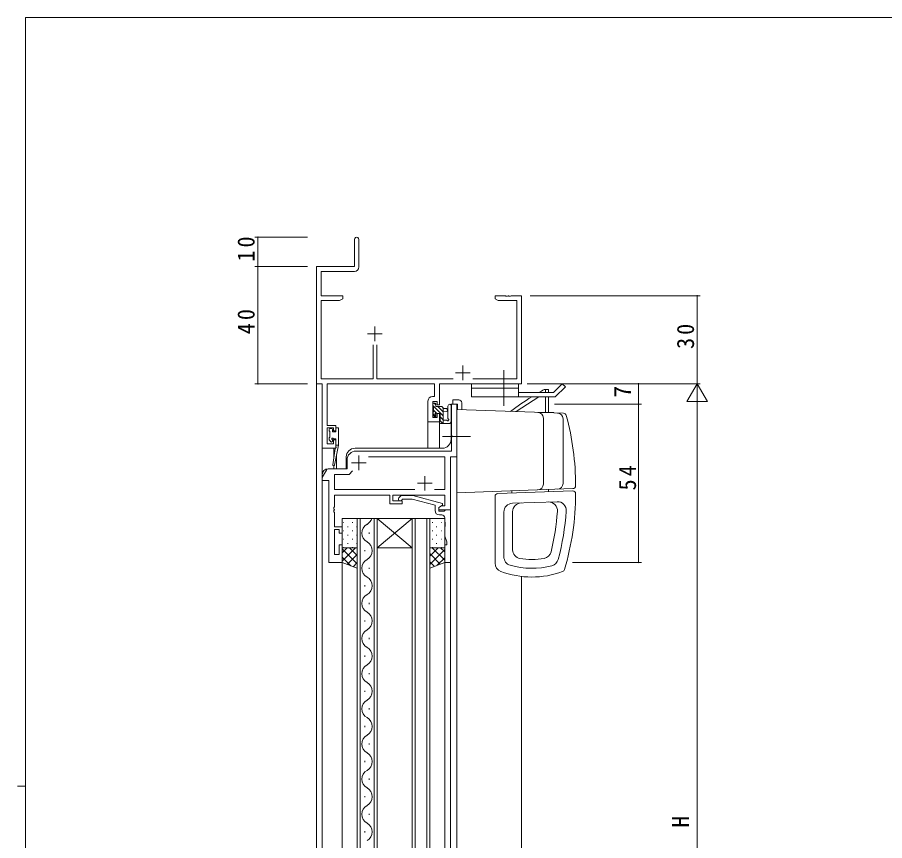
# Model space of a CAD drawing. Units: millimetres, scale not verified. Extents: x -594 to 199, y -420 to 144.
# Drawn here: x -594 to -297.9, y -139.7 to 141.4 of the extents above; entities that cross this region are included whole.
import ezdxf
from ezdxf.enums import TextEntityAlignment as Align

# ---------------------------------------------------------------- set-up
doc = ezdxf.new("R2010")
doc.units = ezdxf.units.MM
doc.header["$LTSCALE"] = 2
doc.linetypes.add('CHAIN2', pattern=[12, 9, -1, 1, -1])
for name, color, linetype, lineweight in [('0-1_YKK_ZWAK', 7, 'Continuous', 9), ('0-3_YKK_12', 2, 'Continuous', 9), ('0-4_YKK_D', 6, 'Continuous', 9), ('0-5_YKK_13', 4, 'Continuous', 9), ('0-6_YKK_11', 7, 'Continuous', 9)]:
    doc.layers.add(name, color=color, linetype=linetype, lineweight=lineweight)
doc.styles.add('ＭＳ ゴシック', font='')
doc.styles.get('ＭＳ ゴシック').set_extended_font_data('MS Gothic')

msp = doc.modelspace()

# ---------------------------------------------------------------- linework, layer by layer
at = {"layer": '0-1_YKK_ZWAK'}
for p, q in [((-591.2, -383.6), (-591.2, 141.4)), ((178.8, 141.4), (-591.2, 141.4)), ((-594, -121.1), (-591.2, -121.1))]:
    msp.add_line(p, q, dxfattribs=at)
at = {"layer": '0-3_YKK_12'}
for p, q in [((-491.922, 46.302), (-491.922, -338.698)), ((-421.922, 16.602), (-421.922, 46.302)), ((-445.922, -2.698), (-445.922, 9.302)), ((-443.922, 9.302), (-445.922, 9.302)), ((-443.922, 9.302), (-443.922, -273.098)), ((-453.822, 3.302), (-453.822, -5.698)), ((-449.922, 3.302), (-453.822, 3.302)), ((-449.922, 3.302), (-449.922, -5.698)), ((-489.922, -5.398), (-489.922, -14.698)), ((-486.022, -5.698), (-489.922, -5.698)), ((-486.022, -5.698), (-486.022, -9.354)), ((-478.722, -5.698), (-448.922, -5.698)), ((-486.022, -11.696), (-486.022, -12.698)), ((-489.922, -313.698), (-489.922, -14.698)), ((-489.922, -16.698), (-487.722, -16.698)), ((-478.022, -29.698), (-471.222, -29.698)), ((-478.022, -253.698), (-478.022, -29.698)), ((-477.022, -29.698), (-477.022, -253.698)), ((-472.222, -253.698), (-472.222, -29.698)), ((-459.222, -29.698), (-471.222, -39.698)), ((-471.222, -29.698), (-459.222, -39.698)), ((-471.222, -29.698), (-459.222, -29.698)), ((-471.222, -29.698), (-471.222, -253.698)), ((-459.222, -29.698), (-453.222, -29.698)), ((-459.222, -253.698), (-459.222, -29.698)), ((-458.222, -29.698), (-458.222, -253.698)), ((-454.222, -253.698), (-454.222, -29.698)), ((-453.222, -29.698), (-453.222, -253.698)), ((-473.862, -34.898), (-473.862, -34.498)), ((-475.382, -40.898), (-475.382, -40.498)), ((-471.222, -39.698), (-459.222, -39.698)), ((-483.122, -239.198), (-483.122, -44.698)), ((-473.862, -46.898), (-473.862, -46.498)), ((-448.122, -44.698), (-446.122, -44.698)), ((-448.122, -44.698), (-448.122, -238.698)), ((-446.122, -44.698), (-446.122, -238.698)), ((-421.922, -49.485), (-421.922, -338.698)), ((-475.382, -52.898), (-475.382, -52.498)), ((-473.862, -58.898), (-473.862, -58.498)), ((-475.382, -64.898), (-475.382, -64.498)), ((-473.862, -70.898), (-473.862, -70.498)), ((-475.382, -76.898), (-475.382, -76.498)), ((-473.862, -82.898), (-473.862, -82.498)), ((-475.382, -88.898), (-475.382, -88.498)), ((-473.862, -94.898), (-473.862, -94.498)), ((-475.382, -100.898), (-475.382, -100.498)), ((-473.862, -106.898), (-473.862, -106.498)), ((-475.382, -112.898), (-475.382, -112.498)), ((-473.862, -118.898), (-473.862, -118.498)), ((-475.382, -124.898), (-475.382, -124.498)), ((-473.862, -130.898), (-473.862, -130.498)), ((-475.382, -136.898), (-475.382, -136.498))]:
    msp.add_line(p, q, dxfattribs=at)
for points in [[(-481.722, -8.698), (-481.722, -12.698), (-487.922, -12.698)], [(-483.122, -44.698), (-487.722, -44.698), (-487.722, -16.698)]]:
    msp.add_lwpolyline(points, dxfattribs=at)
for centre, radius, start, end in [((-448.922, -2.698), 3, 270, 0), ((-478.722, -8.698), 3, 90, 180), ((-487.922, -14.698), 2, 90, 179.99983), ((-472.946, -34.698), 3.437, 119.20253, 240.79745), ((-476.299, -28.698), 3.437, 299.20253, 343.08415), ((-476.299, -40.698), 3.437, 299.20253, 60.79745), ((-472.946, -46.698), 3.437, 119.20253, 240.79745), ((-476.299, -52.698), 3.437, 299.20253, 60.79745), ((-472.946, -58.698), 3.437, 119.20253, 240.79745), ((-476.299, -64.698), 3.437, 299.20253, 60.79745), ((-472.946, -70.698), 3.437, 119.20253, 240.79745), ((-476.299, -76.698), 3.437, 299.20253, 60.79745), ((-472.946, -82.698), 3.437, 119.20253, 240.79745), ((-476.299, -88.698), 3.437, 299.20253, 60.79745), ((-472.946, -94.698), 3.437, 119.20253, 240.79745), ((-476.299, -100.698), 3.437, 299.20253, 60.79745), ((-472.946, -106.698), 3.437, 119.20253, 240.79745), ((-476.299, -112.698), 3.437, 299.20253, 60.79745), ((-472.946, -118.698), 3.437, 119.20253, 240.79745), ((-476.299, -124.698), 3.437, 299.20253, 60.79745), ((-472.946, -130.698), 3.437, 119.20253, 240.79745), ((-476.299, -136.698), 3.437, 299.20253, 60.79745)]:
    msp.add_arc(centre, radius, start, end, dxfattribs=at)
at = {"layer": '0-4_YKK_D'}
for p, q in [((-494.922, 66.302), (-512.922, 66.302)), ((-511.922, 56.302), (-511.922, 66.302)), ((-494.922, 56.302), (-512.922, 56.302)), ((-494.922, 56.302), (-512.922, 56.302)), ((-511.922, 56.302), (-511.922, 16.302)), ((-418.922, 46.302), (-360.922, 46.302)), ((-361.922, 46.302), (-361.922, 16.302)), ((-494.922, 16.302), (-512.922, 16.302)), ((-419.922, 16.302), (-380.922, 16.302)), ((-418.922, 16.302), (-360.922, 16.302)), ((-418.922, 16.302), (-360.922, 16.302)), ((-381.922, 9.302), (-381.922, 16.302)), ((-361.922, 16.302), (-365.422, 10.24)), ((-361.922, 16.302), (-361.922, 4.178)), ((-361.922, 16.302), (-358.422, 10.24)), ((-410.677, 9.302), (-380.922, 9.302)), ((-410.677, 9.302), (-380.922, 9.302)), ((-381.922, 9.302), (-381.922, -44.698)), ((-365.422, 10.24), (-358.422, 10.24)), ((-361.922, 9.302), (-361.922, -276.699)), ((-404.544, -44.698), (-380.922, -44.698))]:
    msp.add_line(p, q, dxfattribs=at)
for centre, start, end in [((-511.922, 66.302), 90, 270), ((-511.922, 66.302), 270, 90), ((-511.922, 56.302), 90, 270), ((-511.922, 56.302), 90, 270), ((-511.922, 56.302), 270, 90), ((-511.922, 56.302), 270, 90), ((-361.922, 46.302), 90, 270), ((-361.922, 46.302), 270, 90), ((-511.922, 16.302), 90, 270), ((-511.922, 16.302), 270, 90), ((-381.922, 16.302), 90, 270), ((-381.922, 16.302), 270, 90), ((-381.922, 9.302), 90, 270), ((-381.922, 9.302), 90, 270), ((-381.922, 9.302), 270, 90), ((-381.922, 9.302), 270, 90), ((-381.922, -44.698), 90, 270), ((-381.922, -44.698), 270, 90)]:
    msp.add_arc(centre, 0.106, start, end, dxfattribs=at)
at = {"layer": '0-5_YKK_13', "linetype": 'CHAIN2'}
for p, q in [((-427.922, 8.802), (-427.922, 20.932)), ((-439.304, -1.698), (-448.85, -1.698))]:
    msp.add_line(p, q, dxfattribs=at)
at = {"layer": '0-5_YKK_13'}
for p, q in [((-422.922, 16.302), (-438.922, 16.302)), ((-438.922, 16.302), (-438.922, 11.802)), ((-422.922, 16.302), (-422.922, 11.802)), ((-407.983, 16.302), (-410.983, 13.302)), ((-422.922, 14.802), (-438.922, 14.802)), ((-422.922, 13.302), (-410.983, 13.302)), ((-413.677, 14.301), (-414.179, 14.301)), ((-413.677, 14.301), (-412.677, 14.301)), ((-413.677, 14.301), (-413.677, 13.302)), ((-413.677, 14.3), (-413.677, 13.3)), ((-412.677, 13.3), (-413.677, 13.3)), ((-412.677, 14.301), (-412.677, 13.302)), ((-452.192, 9.402), (-452.192, 8.902)), ((-451.392, 9.702), (-451.892, 9.702)), ((-451.682, 9.702), (-451.092, 9.113)), ((-451.092, 8.502), (-451.092, 9.402)), ((-445.302, 9.302), (-445.302, 10.802)), ((-445.302, 10.802), (-443.302, 10.802)), ((-445.302, 9.302), (-443.802, 9.302)), ((-443.802, 7.497), (-443.802, 9.302)), ((-442.302, 9.802), (-442.302, 7.445)), ((-438.922, 11.802), (-410.362, 11.802)), ((-423.696, 6.794), (-415.984, 11.802)), ((-413.677, 11.802), (-413.677, 6.501)), ((-412.677, 11.802), (-412.677, 6.501)), ((-410.362, 11.802), (-412.422, 11.802)), ((-452.192, 6.402), (-452.192, 5.802)), ((-452.192, 6.172), (-451.149, 5.128)), ((-452.188, 8.862), (-452.033, 8.707)), ((-451.992, 8.702), (-451.992, 6.602)), ((-451.992, 8.666), (-448.692, 5.366)), ((-451.992, 7.319), (-451.013, 6.34)), ((-449.192, 8.502), (-451.092, 8.502)), ((-450.631, 6.102), (-449.692, 6.102)), ((-450.482, 8.502), (-448.692, 6.713)), ((-449.692, 6.102), (-449.692, 3.802)), ((-449.131, 8.499), (-448.696, 8.064)), ((-448.692, 2.702), (-448.692, 8.002)), ((-448.692, 7.902), (-447.548, 7.8)), ((-448.692, 6.702), (-447.548, 6.804)), ((-447.022, 4.438), (-447.022, 8.686)), ((-445.822, 3.507), (-445.822, 8.686)), ((-443.922, 8.802), (-443.922, 7.502)), ((-443.802, 8.802), (-443.922, 8.802)), ((-443.922, -20.798), (-443.922, 7.502)), ((-443.922, 7.502), (-407.557, 6.232)), ((-410.922, 6.502), (-415.286, 6.502)), ((-414.701, 6.502), (-414.672, 6.483)), ((-410.922, 6.502), (-410.922, 6.349)), ((-452.105, 5.59), (-451.605, 5.09)), ((-451.092, 5.302), (-451.092, 5.641)), ((-449.892, 3.602), (-449.892, 3.002)), ((-449.795, 3.774), (-448.723, 2.702)), ((-449.692, 5.019), (-448.692, 4.019)), ((-447.512, 3.902), (-448.692, 3.902)), ((-445.89, 3.318), (-446.242, 2.886)), ((-414.422, 4.54), (-414.422, -17.937)), ((-407.722, 4.306), (-407.722, -17.703)), ((-487.522, 0.702), (-487.522, 0.202)), ((-487.322, 0.002), (-487.322, -1.998)), ((-486.722, 1.002), (-487.222, 1.002)), ((-486.422, -0.098), (-486.422, 0.702)), ((-485.322, 1.002), (-485.322, -0.098)), ((-484.622, 1.302), (-485.022, 1.302)), ((-484.322, 1.002), (-484.322, -4.696)), ((-449.592, 2.702), (-446.63, 2.702)), ((-487.522, -2.198), (-487.522, -2.798)), ((-485.322, -0.098), (-486.422, -0.098)), ((-486.422, -3.298), (-486.422, -2.959)), ((-485.961, -2.498), (-485.322, -2.498)), ((-485.322, -2.498), (-485.322, -4.696)), ((-487.435, -3.01), (-486.935, -3.51)), ((-485.496, -5.81), (-486.319, -11.351)), ((-484.322, -4.696), (-485.729, -11.457)), ((-485.322, -4.696), (-485.337, -4.783)), ((-484.322, -4.696), (-485.322, -4.696)), ((-485.022, -8.061), (-485.022, -12.698)), ((-443.922, -20.898), (-404.384, -19.518)), ((-429.957, -21.165), (-404.457, -20.274)), ((-425.172, -20.998), (-425.172, -20.244)), ((-412.672, -19.807), (-412.672, -20.561)), ((-430.922, -22.164), (-430.922, -44.945)), ((-409.725, -23.96), (-425.027, -24.495)), ((-427.922, -27.493), (-427.922, -42.782)), ((-424.922, -40.393), (-424.922, -27.388)), ((-482.702, -31.118), (-482.502, -31.118)), ((-481.287, -29.703), (-481.087, -29.703)), ((-481.287, -32.533), (-481.087, -32.533)), ((-479.672, -31.118), (-479.472, -31.118)), ((-478.257, -29.703), (-478.057, -29.703)), ((-478.257, -32.533), (-478.057, -32.533)), ((-452.402, -31.118), (-452.202, -31.118)), ((-450.987, -29.703), (-450.787, -29.703)), ((-450.987, -32.533), (-450.787, -32.533)), ((-449.372, -31.118), (-449.172, -31.118)), ((-482.702, -33.948), (-482.502, -33.948)), ((-481.287, -35.363), (-481.087, -35.363)), ((-479.672, -33.948), (-479.472, -33.948)), ((-478.257, -35.363), (-478.057, -35.363)), ((-452.402, -33.948), (-452.202, -33.948)), ((-450.987, -35.363), (-450.787, -35.363)), ((-449.372, -33.948), (-449.172, -33.948)), ((-482.702, -36.778), (-482.502, -36.778)), ((-481.287, -38.193), (-481.087, -38.193)), ((-479.672, -36.778), (-479.472, -36.778)), ((-478.257, -38.193), (-478.057, -38.193)), ((-452.402, -36.778), (-452.202, -36.778)), ((-450.987, -38.193), (-450.787, -38.193)), ((-449.372, -36.778), (-449.172, -36.778)), ((-481.431, -39.698), (-483.122, -41.389)), ((-478.602, -39.698), (-483.122, -44.218)), ((-483.122, -40.066), (-478.022, -45.166)), ((-482.702, -39.608), (-482.502, -39.608)), ((-480.662, -39.698), (-478.022, -42.337)), ((-479.672, -39.608), (-479.472, -39.608)), ((-453.146, -39.698), (-453.222, -39.774)), ((-450.318, -39.698), (-453.222, -42.602)), ((-448.122, -40.33), (-453.222, -45.43)), ((-452.402, -39.608), (-452.202, -39.608)), ((-452.378, -39.698), (-448.122, -43.953)), ((-449.549, -39.698), (-448.122, -41.125)), ((-449.372, -39.608), (-449.172, -39.608)), ((-483.122, -42.894), (-480.156, -45.861)), ((-478.022, -41.946), (-481.435, -45.359)), ((-453.222, -41.682), (-449.619, -45.285)), ((-448.122, -43.159), (-450.654, -45.69)), ((-478.022, -44.775), (-479.404, -46.156)), ((-453.222, -44.51), (-451.651, -46.081))]:
    msp.add_line(p, q, dxfattribs=at)
msp.add_lwpolyline([(-407.983, 16.302), (-406.922, 15.242), (-410.362, 11.802)], dxfattribs=at)
for points in [[(-483.122, -39.698), (-478.022, -39.698), (-478.022, -29.698), (-483.122, -29.698)], [(-448.122, -39.698), (-453.222, -39.698), (-453.222, -29.698), (-448.122, -29.698)], [(-478.022, -39.698), (-478.022, -46.698), (-483.122, -44.698), (-483.122, -39.698)], [(-453.222, -39.698), (-453.222, -46.698), (-448.122, -44.698), (-448.122, -39.698)]]:
    msp.add_lwpolyline(points, close=True, dxfattribs=at)
for centre, radius, start, end in [((-365.677, -73.149), 100, 119.01413, 120.17233), ((-451.892, 9.402), 0.3, 90, 180), ((-451.992, 8.902), 0.2, 180, 270), ((-451.392, 9.402), 0.3, 0, 90), ((-446.422, 8.686), 0.6, 0, 180), ((-443.302, 9.802), 1, 0, 90), ((-365.677, -73.149), 100, 121.84076, 126.85831), ((-451.992, 6.402), 0.2, 90, 180), ((-451.092, 6.102), 0.25, 33.05573, 236.94426), ((-450.631, 6.402), 0.3, 213.05573, 270), ((-449.192, 8.002), 0.5, 0, 90), ((-447.592, 7.302), 0.5, 275.09206, 84.90793), ((-416.422, 4.54), 2, 0, 88), ((-473.172, -73.148), 100, 52.77115, 52.79715), ((-409.722, 4.306), 2, 0, 88), ((-407.592, 5.232), 1, 15.13356, 88), ((-451.892, 5.802), 0.3, 180, 225), ((-451.392, 5.302), 0.3, 225, 0), ((-451.392, 5.641), 0.3, 0, 56.94426), ((-449.692, 3.602), 0.2, 90, 180), ((-449.592, 3.002), 0.3, 180, 270), ((-447.512, 3.602), 0.3, 30, 90), ((-446.992, 3.902), 0.3, 210, 63.2563), ((-446.722, 4.438), 0.3, 180, 243.2563), ((-446.122, 3.507), 0.3, 320.76546, 0), ((-495.919, -18.656), 92.5, 0.08597, 15.13356), ((-487.222, 0.702), 0.3, 90, 180), ((-487.322, 0.202), 0.2, 180, 270), ((-486.722, 0.702), 0.3, 0, 90), ((-485.022, 1.002), 0.3, 90, 180), ((-484.622, 1.002), 0.3, 0, 90), ((-446.63, 3.202), 0.5, 270, 320.76546), ((-487.322, -2.198), 0.2, 90, 180), ((-487.222, -2.798), 0.3, 180, 225), ((-486.422, -2.498), 0.25, 33.05573, 236.94426), ((-486.722, -2.959), 0.3, 0, 56.94426), ((-485.961, -2.198), 0.3, 213.05573, 270), ((-486.722, -3.298), 0.3, 225, 0), ((-485.199, -5.854), 0.3, 111.55064, 171.55064), ((-485.04, -4.831), 0.3, 170.80246, 230.80246), ((-485.42, -5.296), 0.3, 291.55064, 50.80246), ((-486.022, -11.396), 0.3, 171.55064, 348.25018), ((-409.722, -17.703), 2, 272, 0), ((-416.422, -17.937), 2, 272, 0), ((-404.422, -21.274), 1, 359.95157, 91.99998), ((-404.419, -18.518), 1, 272, 0.08597), ((-429.922, -22.164), 1, 91.99998, 180), ((-493.422, -21.198), 90, 343.23875, 359.95157), ((-424.922, -27.493), 3, 91.99998, 180), ((-421.922, -27.388), 3, 91.99998, 180), ((-412.635, -27.064), 3, 355.84747, 91.99998), ((-409.62, -26.958), 3, 356.06801, 91.99998), ((-493.422, -21.198), 84, 346.29939, 355.84747), ((-493.422, -21.198), 87, 345.01556, 356.06801), ((-421.922, -40.393), 3, 180, 260.21217), ((-414.727, -40.383), 3, 279.94089, 346.29939), ((-424.922, -42.782), 3, 180, 254.11246), ((-418.352, -19.698), 24, 260.21217, 279.94089), ((-412.279, -42.917), 3, 284.65923, 345.01556), ((-427.922, -44.945), 3, 180, 249.24059), ((-418.352, -19.698), 27, 254.11246, 284.65923), ((-408.204, -46.865), 1, 290.48482, 343.23875), ((-418.352, -19.698), 30, 249.24059, 290.48482)]:
    msp.add_arc(centre, radius, start, end, dxfattribs=at)
at = {"layer": '0-6_YKK_11'}
for p, q in [((-478.922, 56.302), (-478.922, 65.552)), ((-477.422, 65.552), (-477.422, 56.172)), ((-491.922, 56.302), (-478.922, 56.302)), ((-491.922, 16.302), (-491.922, 56.302)), ((-490.292, 54.672), (-490.292, 46.302)), ((-478.922, 54.672), (-490.292, 54.672)), ((-490.292, 46.302), (-482.922, 46.302)), ((-490.292, 44.672), (-490.292, 17.932)), ((-484.014, 44.672), (-490.292, 44.672)), ((-482.922, 45.302), (-484.014, 44.672)), ((-482.922, 46.302), (-482.922, 45.302)), ((-430.922, 45.302), (-430.922, 46.302)), ((-430.922, 46.302), (-427.381, 46.302)), ((-427.381, 46.302), (-427.197, 46.182)), ((-427.197, 46.182), (-426.647, 46.182)), ((-426.647, 46.182), (-426.464, 46.302)), ((-426.464, 46.302), (-426.381, 46.302)), ((-426.381, 46.302), (-426.197, 46.182)), ((-426.197, 46.182), (-425.647, 46.182)), ((-425.647, 46.182), (-425.464, 46.302)), ((-425.464, 46.302), (-421.922, 46.302)), ((-421.922, 46.302), (-421.922, 16.302)), ((-471.922, 35.802), (-471.922, 30.802)), ((-474.422, 33.302), (-469.422, 33.302)), ((-472.572, 17.932), (-472.572, 29.602)), ((-471.272, 29.602), (-471.272, 17.932)), ((-441.922, 22.502), (-441.922, 17.502)), ((-490.292, 17.932), (-472.572, 17.932)), ((-471.272, 17.932), (-445.273, 17.932)), ((-444.422, 20.002), (-439.422, 20.002)), ((-438.572, 17.932), (-423.552, 17.932)), ((-489.922, 16.302), (-491.922, 16.302)), ((-489.922, -5.698), (-489.922, 16.302)), ((-451.552, 16.302), (-488.292, 16.302)), ((-488.292, 16.302), (-488.292, 2.102)), ((-451.552, 11.902), (-451.552, 16.302)), ((-421.922, 16.302), (-449.922, 16.302)), ((-449.922, 16.302), (-449.922, 9.102)), ((-452.322, 11.902), (-451.552, 11.902)), ((-453.822, 3.302), (-453.822, 10.402)), ((-452.192, 10.272), (-452.192, 4.802)), ((-450.722, 10.272), (-452.192, 10.272)), ((-450.722, 6.102), (-449.922, 6.102)), ((-450.722, 4.802), (-450.722, 6.102)), ((-449.922, 6.102), (-449.922, 3.302)), ((-449.922, 3.302), (-453.822, 3.302)), ((-452.192, 4.802), (-450.722, 4.802)), ((-488.292, 2.102), (-485.322, 2.102)), ((-486.122, 1.302), (-488.292, 1.302)), ((-488.292, 1.302), (-488.292, -4.198)), ((-486.122, 0.202), (-486.122, 1.302)), ((-485.322, 0.202), (-486.122, 0.202)), ((-485.322, 2.102), (-485.322, 0.202)), ((-486.122, -2.798), (-485.322, -2.798)), ((-486.122, -4.198), (-486.122, -2.798)), ((-485.322, -2.798), (-485.322, -5.698)), ((-485.322, -5.698), (-489.922, -5.698)), ((-488.292, -4.198), (-486.122, -4.198)), ((-445.852, -6.698), (-478.422, -6.698)), ((-477.422, -8.198), (-477.422, -13.198)), ((-479.922, -10.698), (-474.922, -10.698)), ((-488.479, -13.198), (-489.788, -15.466)), ((-457.422, -17.698), (-452.422, -17.698)), ((-454.922, -15.198), (-454.922, -20.198)), ((-458.273, -19.768), (-485.792, -19.768)), ((-449.122, -28.498), (-449.922, -28.498))]:
    msp.add_line(p, q, dxfattribs=at)
for points in [[(-423.552, 17.932), (-423.552, 44.672), (-429.831, 44.672), (-430.922, 45.302)], [(-489.922, -15.966), (-489.922, -16.698), (-487.722, -16.698), (-487.722, -44.698), (-483.122, -44.698), (-483.122, -38.698), (-484.122, -38.698), (-484.122, -41.998), (-485.792, -41.998), (-485.792, -33.498), (-484.122, -33.498), (-484.122, -34.698), (-483.122, -34.698), (-483.122, -32.498), (-485.792, -32.498), (-485.792, -27.656), (-485.912, -27.473), (-485.912, -26.923), (-485.792, -26.739), (-485.792, -26.656), (-485.912, -26.473), (-485.912, -25.923), (-485.792, -25.739), (-485.792, -21.698), (-466.822, -21.698), (-466.822, -24.698), (-462.622, -24.698), (-462.622, -23.698), (-465.822, -23.698), (-465.822, -21.698), (-448.052, -21.698), (-448.052, -25.398), (-449.256, -25.398), (-450.122, -25.898), (-450.122, -26.698), (-446.122, -26.698), (-446.122, -8.698), (-443.922, -8.698), (-443.922, 9.302), (-445.852, 9.302)], [(-449.922, 9.102), (-450.722, 9.102), (-450.722, 10.272)], [(-445.852, 9.302), (-445.852, -1.239), (-445.732, -1.423), (-445.732, -1.973), (-445.852, -2.156), (-445.852, -6.698)], [(-474.183, -8.628), (-448.052, -8.628), (-448.052, -19.768), (-451.572, -19.768)], [(-481.422, -9.698), (-481.422, -12.698), (-487.422, -12.698), (-487.613, -12.698)], [(-458.273, -19.768), (-485.792, -19.768), (-485.792, -14.628), (-480.722, -14.628), (-479.564, -13.469)], [(-463.747, -22.673), (-462.971, -21.898), (-459.026, -21.898), (-448.922, -24.605), (-448.922, -25.205), (-450.122, -25.898), (-450.122, -27.198), (-448.322, -27.198), (-448.122, -26.998), (-447.822, -26.698), (-446.122, -26.698)], [(-451.422, -26.998), (-451.422, -25.177), (-459.184, -23.098), (-462.474, -23.098), (-462.898, -23.522)], [(-446.122, -26.698), (-446.122, -44.698), (-448.122, -44.698), (-448.122, -38.698), (-447.422, -38.698), (-447.422, -37.698), (-448.122, -35.774), (-448.122, -32.656), (-448.002, -32.473), (-448.002, -31.923), (-448.122, -31.739), (-448.122, -31.656), (-448.002, -31.473), (-448.002, -30.923), (-448.122, -30.739), (-448.122, -29.498)]]:
    msp.add_lwpolyline(points, dxfattribs=at)
for centre, radius, start, end in [((-478.172, 65.552), 0.75, 359.99998, 180), ((-478.922, 56.172), 1.5, 270, 359.99998), ((-452.322, 10.402), 1.5, 90, 179.99998), ((-478.422, -9.698), 3, 90, 179.99998), ((-487.613, -13.698), 1, 89.99998, 150.00002), ((-488.922, -15.966), 1, 149.99994, 179.99995), ((-463.322, -23.098), 0.6, 134.99998, 315), ((-449.922, -26.998), 1.5, 180, 269.99998), ((-449.122, -29.498), 1, 0, 89.99998)]:
    msp.add_arc(centre, radius, start, end, dxfattribs=at)

# ---------------------------------------------------------------- texts
at = {"layer": '0-4_YKK_D', "color": 7, "style": 'ＭＳ ゴシック'}
for s, p in [('7', (-382.722, 11.602)), ('H', (-362.922, -135.246))]:
    msp.add_text(s, height=5.865, rotation=90, dxfattribs=at).set_placement(p, align=Align.BOTTOM_LEFT)
at = {"layer": '0-4_YKK_D', "color": 7, "char_height": 5.865, "attachment_point": 7, "rotation": 90, "style": 'ＭＳ ゴシック'}
for s, insert in [('\\T1.27;\\W0.95;10', (-512.922, 58.001)), ('\\T1.27;\\W0.95;40', (-512.922, 33.208)), ('\\T1.27;\\W0.95;30', (-362.922, 28.171)), ('\\T1.27;\\W0.95;54', (-382.722, -20.135))]:
    msp.add_mtext(s, dxfattribs=dict(at, insert=insert))

doc.saveas('drawing.dxf')
